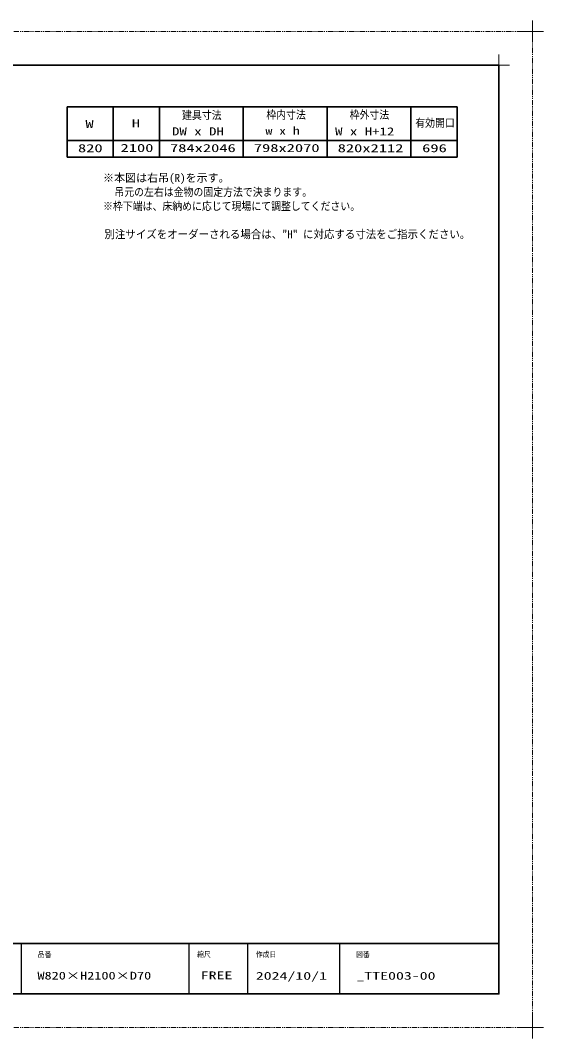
# Model space of a CAD drawing. Units: millimetres, scale not verified. Extents: x -1306 to 1306, y -607 to 607.
# Drawn here: x -224 to 400, y -607 to 607 of the extents above; entities that cross this region are included whole.
import ezdxf
from ezdxf.enums import TextEntityAlignment as Align

# ---------------------------------------------------------------- set-up
doc = ezdxf.new("R2010")
doc.units = ezdxf.units.MM
doc.header["$LTSCALE"] = 5
doc.linetypes.add('USER3', pattern=[2.5, 1.25, -0.25, 0.25, -0.25, 0.25, -0.25])
for name, color, linetype, lineweight in [('0-1_線(白)', 7, 'Continuous', 30), ('0-2_線(黄)', 2, 'Continuous', 15), ('0-8_0', 3, 'Continuous', 25), ('0-9_DEFPOINTS', 7, 'Continuous', 5), ('0-B_陰線', 4, 'USER3', 9), ('0-C_図面枠', 7, 'Continuous', 35), ('0-D_一般', 7, 'Continuous', 5)]:
    doc.layers.add(name, color=color, linetype=linetype, lineweight=lineweight)
doc.styles.add('ＭＳ ゴシック', font='')
doc.styles.get('ＭＳ ゴシック').set_extended_font_data('MS Gothic')

# ---------------------------------------------------------------- blocks, each defined once
blk = doc.blocks.new('グループ-13-1')
at = {"layer": '0-D_一般'}
for p, q in [((62041.6, -14029.5), (62041.6, -13365.5)), ((61709.6, -13697.5), (62373.6, -13697.5))]:
    blk.add_line(p, q, dxfattribs=at)

msp = doc.modelspace()

# ---------------------------------------------------------------- linework, layer by layer
at = {"layer": '0-1_線(白)'}
for p, q in [((-167.964, 504), (-167.964, 444)), ((-167.964, 504), (297.036, 504)), ((-112.964, 504), (-112.964, 444)), ((-57.964, 504), (-57.964, 444)), ((42.036, 504), (42.036, 444)), ((142.036, 504), (142.036, 444)), ((242.036, 504), (242.036, 444)), ((297.036, 504), (297.036, 444)), ((-167.964, 464), (297.036, 464)), ((-167.964, 444), (297.036, 444))]:
    msp.add_line(p, q, dxfattribs=at)
at = {"layer": '0-8_0', "color": 7}
for p, q in [((-222.964, -494), (-222.964, -554)), ((-22.964, -494), (-22.964, -554)), ((47.036, -494), (47.036, -554)), ((157.036, -494), (157.036, -554))]:
    msp.add_line(p, q, dxfattribs=at)
at = {"layer": '0-9_DEFPOINTS'}
for p, q in [((347.036, 541.55), (347.036, 566.45)), ((334.586, 554), (359.486, 554))]:
    msp.add_line(p, q, dxfattribs=at)
at = {"layer": '0-B_陰線'}
for p, q in [((387.036, 594), (-1292.964, 594)), ((387.036, -594), (387.036, 594)), ((387.036, -594), (-1292.964, -594))]:
    msp.add_line(p, q, dxfattribs=at)
at = {"layer": '0-C_図面枠'}
msp.add_line((-1252.964, -494), (347.036, -494), dxfattribs=at)
msp.add_lwpolyline([(-1252.964, -554), (347.036, -554), (347.036, 554), (-1252.964, 554)], close=True, dxfattribs=at)

# ---------------------------------------------------------------- block references
at = {"layer": '0-B_陰線', "xscale": 0.04, "yscale": 0.04}
for p in [(-2094.629, 1141.9), (-2094.629, -46.1)]:
    msp.add_blockref('グループ-13-1', p, dxfattribs=at)

# ---------------------------------------------------------------- texts
at = {"layer": '0-2_線(黄)', "style": 'ＭＳ ゴシック'}
for s, height, width, p in [('建具寸法', 9.604, 0.9, (-30.965, 486.519)), ('枠内寸法', 9.604, 0.9, (69.562, 487.002)), ('枠外寸法', 9.604, 0.9, (168.954, 487.002)), ('W', 9.604, 1.5, (-146.217, 475.906)), ('H', 9.604, 1.5, (-90.826, 476.887)), ('有効開口', 9.604, 0.9, (247.201, 477.32)), ('DW x DH', 9.621, 1.35, (-42.942, 467.19)), ('w x h', 9.621, 1.25, (68.546, 467.877)), ('W x H+12', 9.621, 1.35, (151.563, 467.122)), ('820', 9.604, 1.5, (-155.087, 447.121)), ('2100', 9.604, 1.5, (-104.301, 447.408)), ('784x2046', 9.604, 1.5, (-45.313, 447.282)), ('798x2070', 9.604, 1.5, (54.671, 447.348)), ('820x2112', 9.604, 1.5, (154.671, 447.136)), ('696', 9.604, 1.5, (255.432, 447.157)), ('\u3000吊元の左右は金物の固定方法で決まります。', 9.604, 0.9, (-123.471, 394.837)), ('※枠下端は、床納めに応じて現場にて調整してください。', 9.604, 0.9, (-125.163, 377.988)), ('別注サイズをオーダーされる場合は、"H" に対応する寸法をご指示ください。', 9.621, 0.95, (-123.471, 344.455))]:
    msp.add_text(s, height=height, dxfattribs=dict(at, width=width)).set_placement(p, align=Align.BOTTOM_LEFT)
msp.add_text('※本図は右吊(R)を示す。', height=9.621, dxfattribs=at).set_placement((-125.163, 411.705), align=Align.BOTTOM_LEFT)
at = {"layer": '0-C_図面枠', "style": 'ＭＳ ゴシック'}
for s, height, width, p in [('品番', 6.452, 0.9, (-202.964, -512.073)), ('縮尺', 6.452, 0.9, (-12.964, -512.038)), ('作成日', 6.452, 0.9, (57.036, -511.963)), ('図番', 6.452, 0.9, (176.633, -512.073)), ('W820×H2100×D70', 9.236, 1.35, (-203.459, -539.518)), ('FREE', 9.238, 1.5, (-8.665, -539.129)), ('2024/10/1', 9.238, 1.5, (57.036, -539.776)), ('_TTE003-00', 9.238, 1.5, (177.071, -539.776))]:
    msp.add_text(s, height=height, dxfattribs=dict(at, width=width)).set_placement(p, align=Align.BOTTOM_LEFT)

doc.saveas('drawing.dxf')
